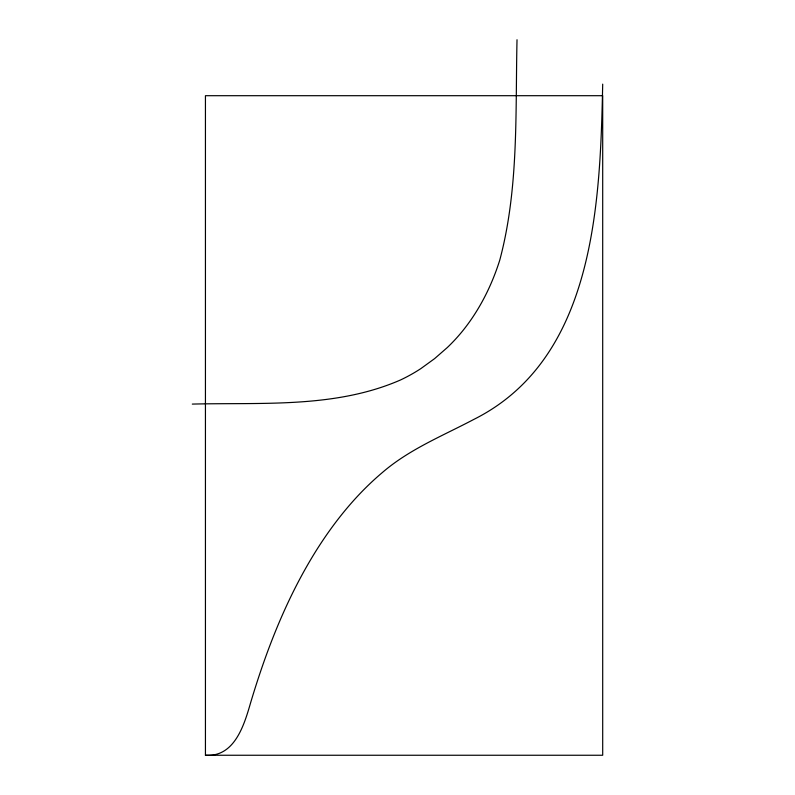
<?xml version="1.0" encoding="UTF-8"?>
<svg xmlns="http://www.w3.org/2000/svg" width="795" height="795" viewBox="0 0 795 795"><rect width="100%" height="100%" fill="white"/><g stroke="black" fill="none" stroke-linecap="round" stroke-linejoin="round"><path stroke-width="1.19" d="M517.018 39.75C515.349 113.188 518.896 188.425 499.787 260.054C491.787 285.465 479.633 309.752 462.928 330.571A179.263 179.263 0 0 1 447.337 347.514L434.587 358.644L420.863 368.602A166.493 166.493 0 0 1 400.392 380.03C335.112 408.481 261.793 402.369 192.301 404.089M602.699 84.131C600.185 202.089 595.336 358.714 473.691 419.482C442.507 435.938 409.177 449.324 382.216 472.657C355.941 494.858 334.198 521.947 315.953 551.005C286.667 597.91 266.464 649.793 250.654 702.611C244.224 724.881 234.664 757.406 205.438 755.25L205.438 95.698L602.699 95.698L602.699 755.25L205.438 755.25"/></g></svg>
